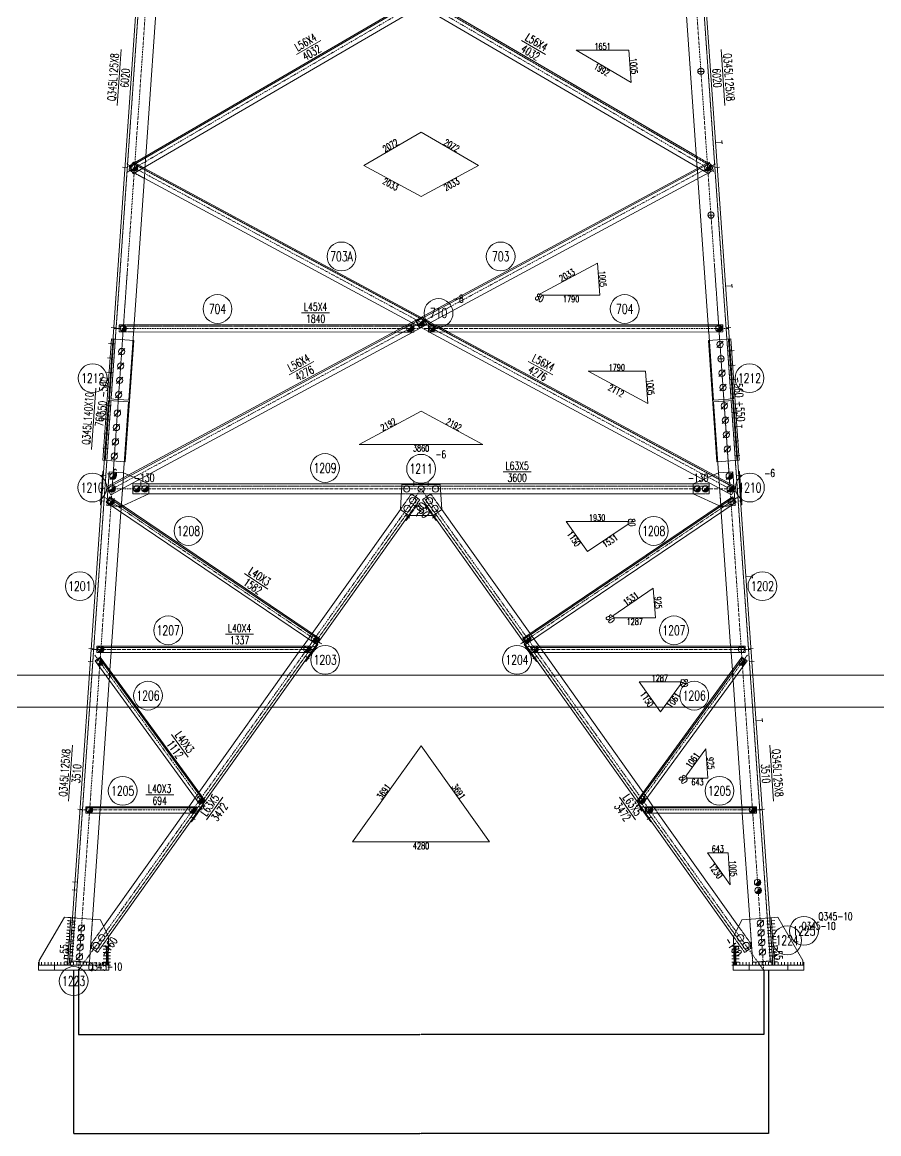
# Model space of a CAD drawing. Extents: x -62666 to 126696, y -48828 to 60042.
# Drawn here: x 55938 to 61288, y -39062 to -32118 of the extents above; entities that cross this region are included whole.
import ezdxf
from ezdxf.enums import TextEntityAlignment as Align

# ---------------------------------------------------------------- set-up
doc = ezdxf.new("R2010")
doc.units = 0
doc.header["$MEASUREMENT"] = 0
doc.linetypes.add('Dash', pattern=[2.75, 2, -0.75])
doc.linetypes.add('DashDot', pattern=[15.6, 9, -3, 0.6, -3])
doc.layers.get('0').update_dxf_attribs({"linetype": 'CONTINUOUS', "lineweight": 25})
doc.layers.get('Defpoints').update_dxf_attribs({"linetype": 'CONTINUOUS'})
doc.styles.get("Standard").update_dxf_attribs({"font": 'simplex.shx', "width": 0.7, "height": 3, "bigfont": 'gbhzfs.shx'})
doc.dimstyles.new('ISO-25', dxfattribs={"dimtxt": 2.5, "dimasz": 2.5, "dimexe": 1.25, "dimexo": 0.625, "dimtad": 2, "dimtxsty": 'Standard', "dimcen": 2.5, "dimadec": 0, "dimazin": 0, "dimtfac": 1, "dimtmove": 0, "dimatfit": 3, "dimfxl": 0, "dimarcsym": 0})

# ---------------------------------------------------------------- blocks, each defined once
blk = doc.blocks.new('M20X55S')
at = {"color": 3, "linetype": 'Continuous', "lineweight": 13}
blk.add_line((-1, -1), (1, 1), dxfattribs=at)
blk.add_circle((0, 0), 1, dxfattribs=at)
blk = doc.blocks.new('StepBolt')
at = {"color": 3, "linetype": 'Continuous', "lineweight": 13}
for p, q in [((-1, 0), (1, 0)), ((0, 0), (0, -1))]:
    blk.add_line(p, q, dxfattribs=at)
blk.add_circle((0, 0), 1, dxfattribs=at)
blk = doc.blocks.new('M16X50S')
at = {"color": 3, "linetype": 'Continuous', "lineweight": 13}
blk.add_line((-1, -1), (1, 1), dxfattribs=at)
blk.add_circle((0, 0), 1, dxfattribs=at)
for radius in [0.9, 0.8, 0.7, 0.6, 0.5, 0.4, 0.3, 0.2, 0.1]:
    blk.add_arc((0, 0), radius, 225, 45, dxfattribs=at)
blk = doc.blocks.new('M16X40S')
at = {"color": 3, "linetype": 'Continuous', "lineweight": 13}
blk.add_line((-0.707, -0.707), (0.707, 0.707), dxfattribs=at)
blk.add_circle((0, 0), 1, dxfattribs=at)
for radius in [0.9, 0.8, 0.7, 0.6, 0.5, 0.4, 0.3, 0.2, 0.1]:
    blk.add_arc((0, 0), radius, 225, 45, dxfattribs=at)
blk = doc.blocks.new('M20X45S')
at = {"color": 3, "linetype": 'Continuous', "lineweight": 13}
blk.add_circle((0, 0), 1, dxfattribs=at)
blk = doc.blocks.new('*D51')
at = {"color": 0, "linetype": 'Continuous', "lineweight": -2}
for p, q in [((56289.7, -38041.1), (56289.7, -38441.5)), ((60569.7, -38041.3), (60569.7, -38441.5)), ((56289.9, -38441.3), (58421.4, -38441.3)), ((60569.5, -38441.3), (58438, -38441.3))]:
    blk.add_line(p, q, dxfattribs=at)
at = {"color": 0, "linetype": 'Continuous'}
for points in [[(56289.9, -38441.3), (56289.9, -38441.4), (56289.7, -38441.3)], [(60569.5, -38441.3), (60569.5, -38441.4), (60569.7, -38441.3)]]:
    blk.add_solid(points, dxfattribs=at)
at = {"layer": 'Defpoints', "color": 0, "linetype": 'Continuous'}
for p in [(56289.7, -38041), (60569.7, -38041.2), (60569.7, -38441.3)]:
    blk.add_point(p, dxfattribs=at)
at = {"color": 0, "linetype": 'Continuous', "insert": (58429.7, -38441.3), "char_height": 3, "attachment_point": 5}
blk.add_mtext('\\A1;4279.9892', dxfattribs=at)
blk = doc.blocks.new('*D53')
at = {"color": 0, "linetype": 'Continuous', "lineweight": -2}
for p, q in [((56259.6, -38041.1), (56259.6, -39060.3)), ((60599.8, -38041.1), (60599.8, -39060.3)), ((56259.8, -39060.1), (58422.1, -39060.1)), ((60599.6, -39060.1), (58437.3, -39060.1))]:
    blk.add_line(p, q, dxfattribs=at)
at = {"color": 0, "linetype": 'Continuous'}
for points in [[(56259.8, -39060.1), (56259.8, -39060.1), (56259.6, -39060.1)], [(60599.6, -39060.1), (60599.6, -39060.1), (60599.8, -39060.1)]]:
    blk.add_solid(points, dxfattribs=at)
at = {"layer": 'Defpoints', "color": 0, "linetype": 'Continuous'}
for p in [(56259.6, -38041), (60599.8, -38041), (60599.8, -39060.1)]:
    blk.add_point(p, dxfattribs=at)
at = {"color": 0, "linetype": 'Continuous', "insert": (58429.7, -39060.1), "char_height": 3, "attachment_point": 5}
blk.add_mtext('\\A1;4340.1461', dxfattribs=at)

msp = doc.modelspace()

# ---------------------------------------------------------------- linework, layer by layer
at = {"color": 2, "linetype": 'Dash', "lineweight": 0}
for p, q in [((56913.13843, -28467.3763), (56493.82562, -34472.08329)), ((59946.25494, -28467.3763), (60365.56775, -34472.08329)), ((56768.18397, -30994.20121), (60251.35422, -33024.27254)), ((56705.2728, -33023.15998), (56709.99104, -32955.59307)), ((60149.40233, -32955.59307), (60255.38256, -33017.36077)), ((56604.41781, -33041.75065), (56630.98618, -32992.45439)), ((56700.36363, -33093.46097), (56604.41781, -33041.75065)), ((56627.1907, -32999.49672), (60391.18322, -35028.11272)), ((56630.98618, -32992.45439), (56704.64481, -33032.15295)), ((60227.18421, -33065.74314), (60154.12057, -33023.15998)), ((60159.02974, -33093.46097), (60154.74856, -33032.15295)), ((60255.38256, -33017.36077), (60227.18421, -33065.74314)), ((56544.68698, -34053.40735), (56544.69275, -34008.40735)), ((56544.69173, -34016.40735), (58384.27538, -34016.64095)), ((56544.69275, -34008.40735), (56636.47148, -34008.419)), ((58342.9351, -34008.6357), (58384.27641, -34008.64095)), ((58429.69669, -34025.49064), (58370.67916, -33993.68295)), ((58384.27641, -34008.64095), (58384.2711, -34049.9729)), ((58395.82854, -33983.53657), (58439.84306, -33959.81481)), ((58419.55031, -34027.55109), (58395.82854, -33983.53657)), ((58463.56483, -34003.82932), (58419.55031, -34027.55109)), ((58429.69669, -33961.87526), (58488.71421, -33993.68295)), ((58439.84306, -33959.81481), (58463.56483, -34003.82932)), ((58516.45827, -34008.6357), (58599.93379, -34053.6251)), ((60226.06424, -34053.4186), (60222.92189, -34008.419)), ((56633.32913, -34053.4186), (56544.68698, -34053.40735)), ((58377.46683, -34053.64009), (58259.45958, -34053.6251)), ((58481.92654, -34053.64009), (58475.10438, -34049.96326))]:
    msp.add_line(p, q, dxfattribs=at)
at = {"color": 2, "linetype": 'DashDot', "lineweight": 0}
for p, q in [((56960.11895, -28440.58393), (56499.70611, -35033.85764)), ((59899.27442, -28440.58393), (60359.68726, -35033.85764)), ((60127.19937, -30996.37437), (56592.19086, -33056.65821)), ((56732.194, -30996.37437), (60267.20251, -33056.65821)), ((60268.10009, -33002.86946), (56451.29014, -35059.95158)), ((56591.29328, -33002.86946), (60408.10323, -35059.95158)), ((56514.6898, -34031.40354), (58414.27346, -34031.64476)), ((60344.68569, -34031.40354), (58445.10203, -34031.64476))]:
    msp.add_line(p, q, dxfattribs=at)
at = {"color": 2, "linetype": 'Continuous', "lineweight": 0}
for p, q in [((60091.20941, -30994.20121), (56608.03915, -33024.27254)), ((59728.11811, -32293.69815), (59397.94447, -32293.59511)), ((59397.94447, -32293.59511), (59742.11843, -32494.18757)), ((59742.11843, -32494.18757), (59728.11811, -32293.69815)), ((58429.69669, -32804.60906), (58071.6992, -33013.25819)), ((58787.69417, -33013.25819), (58429.69669, -32804.60906)), ((60232.20267, -32999.49672), (56468.21015, -35028.11272)), ((58071.6992, -33013.25819), (58429.69669, -33206.2021)), ((58429.69669, -33206.2021), (58787.69417, -33013.25819)), ((59531.7741, -33622.93161), (59173.77662, -33815.87552)), ((59545.77442, -33823.42104), (59531.7741, -33622.93161)), ((59173.77662, -33815.87552), (59187.86126, -33823.46649)), ((59187.86126, -33823.46649), (59545.77442, -33823.42104)), ((60314.68376, -34016.40735), (58475.10011, -34016.64095)), ((59831.13523, -34298.79036), (59473.22208, -34298.83581)), ((59473.22208, -34298.83581), (59845.13555, -34499.27978)), ((59845.13555, -34499.27978), (59831.13523, -34298.79036)), ((58429.69669, -34548.44278), (58043.69857, -34756.47772)), ((58815.6948, -34756.47772), (58429.69669, -34548.44278)), ((58043.69857, -34756.47772), (58815.6948, -34756.47772))]:
    msp.add_line(p, q, dxfattribs=at)
at = {"color": 2, "linetype": 'Continuous', "lineweight": 13}
for p, q in [((57802.89936, -32231.8126), (57651.70447, -32319.93244)), ((59056.49401, -32231.8126), (59207.6889, -32319.93244)), ((56556.00587, -32289.66992), (56531.62451, -32638.81968)), ((60303.3875, -32289.66992), (60327.76886, -32638.81968)), ((57683.59149, -33933.55197), (57858.59149, -33933.5742)), ((57760.52159, -34237.33019), (57606.47078, -34320.35638)), ((59098.87178, -34237.33019), (59252.92259, -34320.35638))]:
    msp.add_line(p, q, dxfattribs=at)
at = {"color": 3, "linetype": 'DashDot', "lineweight": 0}
for p, q in [((60261.81348, -33632.27078), (60359.68726, -35033.85764)), ((56594.44514, -33677.16146), (56499.70611, -35033.85764)), ((56540.11042, -34455.26669), (56289.69669, -38041.19932)), ((60319.28295, -34455.26669), (60569.69669, -38041.19932)), ((58429.69665, -35033.85764), (56289.69661, -38041.19937)), ((56499.70611, -35033.85764), (60359.68726, -35033.85764)), ((58429.69672, -35033.85764), (60569.69676, -38041.19937)), ((56448.55609, -35082.85763), (57808.31359, -36001.92254)), ((60410.83728, -35082.85763), (59051.07978, -36001.92254)), ((56374.70297, -36036.30486), (57771.36331, -36036.30488)), ((60484.6904, -36036.30486), (59088.03006, -36036.30488)), ((56391.72375, -36071.67137), (57081.81888, -37018.00965)), ((60467.66962, -36071.67137), (59777.57449, -37018.00965)), ((56304.69983, -37038.75209), (57058.02996, -37038.75213)), ((60554.69354, -37038.75209), (59801.36341, -37038.75213))]:
    msp.add_line(p, q, dxfattribs=at)
at = {"color": 3, "linetype": 'Dash', "lineweight": 0}
for p, q in [((56510.02133, -34097.30106), (56457.07894, -34855.45471)), ((60349.37204, -34097.30106), (60402.31443, -34855.45471)), ((56493.12986, -34482.05899), (56248.63745, -37983.19812)), ((60366.26351, -34482.05899), (60610.75592, -37983.19812)), ((56554.74479, -35178.77091), (56571.86321, -34933.63455)), ((60304.64858, -35178.77091), (60287.5306, -34933.64079)), ((56629.70611, -35001.85764), (56729.70611, -35001.85764)), ((56629.70611, -35064.85764), (56629.70611, -35001.85764)), ((56629.70611, -35016.85764), (60229.68726, -35016.85764)), ((56729.70611, -35064.85764), (56629.70611, -35064.85764)), ((58553.28021, -35064.85764), (58306.11316, -35064.85764)), ((60129.68726, -35001.85764), (60229.68726, -35001.85764)), ((60229.68726, -35064.85764), (60129.68726, -35064.85764)), ((60229.68726, -35001.85764), (60229.68726, -35064.85764)), ((58408.76071, -35092.60018), (56396.31314, -37920.69245)), ((56469.66306, -35105.20252), (56468.59201, -35120.53994)), ((58300.07767, -35162.54298), (58365.01347, -35071.28871)), ((58406.48767, -35121.66619), (58331.11576, -35227.58633)), ((58420.98227, -35101.29694), (58351.40819, -35199.06937)), ((58358.77223, -35199.06937), (58411.37629, -35125.1449)), ((58365.01347, -35071.28871), (58378.61421, -35071.14817)), ((58378.61421, -35071.14817), (58420.98227, -35101.29694)), ((58411.37629, -35125.1449), (58406.48767, -35121.66619)), ((58480.77916, -35071.14817), (58438.4111, -35101.29694)), ((58438.4111, -35101.29694), (58507.98518, -35199.06937)), ((58448.01708, -35125.1449), (58452.9057, -35121.66619)), ((58500.62114, -35199.06937), (58448.01708, -35125.1449)), ((58450.63266, -35092.60018), (60463.08024, -37920.69245)), ((58452.9057, -35121.66619), (58528.27761, -35227.58633)), ((58494.3799, -35071.28871), (58480.77916, -35071.14817)), ((58559.3157, -35162.54298), (58494.3799, -35071.28871)), ((60390.80136, -35120.53994), (60389.73031, -35105.20252)), ((56495.67735, -35138.84702), (56557.23259, -35143.14556)), ((56557.23259, -35143.14556), (56566.94486, -35138.73704)), ((60292.44851, -35138.73704), (60302.16079, -35143.14556)), ((60302.16079, -35143.14556), (60363.71602, -35138.84702)), ((57725.45598, -35970.05876), (57748.65407, -35937.45849)), ((59133.93739, -35970.05876), (59110.7393, -35937.45849)), ((56493.46462, -36056.30487), (56496.25791, -36016.30487)), ((57664.08393, -36056.30488), (57692.54761, -36016.30488)), ((57780.12191, -36001.8979), (57704.75, -36107.81803)), ((59079.27146, -36001.8979), (59154.64337, -36107.81803)), ((59195.30944, -36056.30488), (59166.84576, -36016.30488)), ((60365.92875, -36056.30487), (60363.13546, -36016.30487)), ((56481.43063, -36228.63193), (56485.75711, -36166.67668)), ((60377.96274, -36228.63193), (60373.63626, -36166.67668)), ((57017.93107, -36964.3434), (57042.38106, -36929.98383)), ((59841.4623, -36964.3434), (59817.01231, -36929.98383)), ((57066.78856, -37004.34514), (56991.41665, -37110.26528)), ((59792.60481, -37004.34514), (59867.97672, -37110.26528)), ((56423.46148, -37058.75209), (56426.25477, -37018.75209)), ((56950.75059, -37058.75212), (56979.21426, -37018.75212)), ((59908.64278, -37058.75212), (59880.17911, -37018.75212)), ((60435.93189, -37058.75209), (60433.1386, -37018.75209)), ((56238.36859, -37771.37418), (56218.41742, -37769.98094)), ((56239.74805, -37751.62028), (56219.79687, -37750.22704)), ((56241.12751, -37731.86638), (56221.17633, -37730.47314)), ((56221.81508, -38008.42097), (56242.50697, -37712.11248)), ((56242.50697, -37712.11248), (56222.55579, -37710.71924)), ((56252.48256, -37712.8091), (56231.79067, -38009.11759)), ((56252.48279, -37712.80911), (56233.67389, -37982.15318)), ((56242.50697, -37712.11248), (56252.48256, -37712.8091)), ((56252.53144, -37712.81251), (56242.55585, -37712.11589)), ((56248.34418, -37772.07079), (56268.29535, -37773.46403)), ((56249.72364, -37752.31689), (56269.67481, -37753.71013)), ((56251.1031, -37732.563), (56271.05427, -37733.95623)), ((56252.48256, -37712.8091), (56272.43373, -37714.20233)), ((56358.37022, -37990.861), (56377.17912, -37721.51694)), ((56372.85833, -37870.86403), (56447.007, -37766.66291)), ((60486.53504, -37870.86403), (60412.38637, -37766.66291)), ((60501.02315, -37990.861), (60482.21425, -37721.51694)), ((60606.91058, -37712.80911), (60625.71948, -37982.15318)), ((56234.23021, -37830.63588), (56214.27904, -37829.24264)), ((56235.60967, -37810.88198), (56215.6585, -37809.48874)), ((56236.98913, -37791.12808), (56217.03796, -37789.73484)), ((56244.2058, -37831.33249), (56264.15698, -37832.72573)), ((56245.58526, -37811.57859), (56265.53643, -37812.97183)), ((56246.96472, -37791.82469), (56266.91589, -37793.21793)), ((56478.10876, -37831.61678), (56408.53469, -37929.38921)), ((60381.28461, -37831.61678), (60450.85868, -37929.38921)), ((56228.71238, -37909.65147), (56208.7612, -37908.25824)), ((56230.09184, -37889.89758), (56210.14066, -37888.50434)), ((56231.47129, -37870.14368), (56211.52012, -37868.75044)), ((56232.85075, -37850.38978), (56212.89958, -37848.99654)), ((56238.68796, -37910.34809), (56258.63914, -37911.74133)), ((56240.06742, -37890.59419), (56260.0186, -37891.98743)), ((56241.44688, -37870.84029), (56261.39806, -37872.23353)), ((56242.82634, -37851.08639), (56262.77752, -37852.47963)), ((56371.05526, -37902.71915), (56372.85833, -37870.86403)), ((56408.53469, -37929.38921), (56371.05526, -37902.71915)), ((60450.85868, -37929.38921), (60488.33811, -37902.71915)), ((60488.33811, -37902.71915), (60486.53504, -37870.86403)), ((56224.574, -37968.91317), (56204.62282, -37967.51994)), ((56225.95346, -37949.15927), (56206.00228, -37947.76604)), ((56227.33292, -37929.40537), (56207.38174, -37928.01214)), ((56234.54959, -37969.60979), (56254.50076, -37971.00303)), ((56235.92905, -37949.85589), (56255.88022, -37951.24913)), ((56237.3085, -37930.10199), (56257.25968, -37931.49523)), ((56044.62363, -38009.121), (56474.62363, -38009.121)), ((56221.81508, -38008.42097), (56201.8639, -38007.02774)), ((56223.19454, -37988.66707), (56203.24336, -37987.27384)), ((56231.79067, -38009.11759), (56221.81508, -38008.42097)), ((56231.79067, -38009.11759), (56251.74184, -38010.51083)), ((56233.17013, -37989.36369), (56253.1213, -37990.75693)), ((56233.67389, -37982.15318), (56358.37022, -37990.861)), ((60384.76974, -38009.121), (60627.55382, -38009.121)), ((60625.67083, -37982.15657), (60501.02315, -37990.861)), ((60637.62718, -38009.121), (60814.76974, -38009.121))]:
    msp.add_line(p, q, dxfattribs=at)
at = {"color": 3, "linetype": 'Continuous', "lineweight": 13}
for p, q in [((56398.35479, -34404.43495), (56371.53529, -34788.49968)), ((58942.19354, -34926.85764), (59117.19354, -34926.85764)), ((57327.481, -35562.26122), (57472.46875, -35660.25895)), ((57208.30986, -35941.30487), (57383.30986, -35941.30488)), ((56871.09832, -36567.81071), (56974.20899, -36709.20799)), ((56252.54452, -36635.30725), (56228.16261, -36984.45696)), ((60606.84885, -36635.30725), (60631.23076, -36984.45696)), ((56709.41992, -36943.75211), (56884.41992, -36943.75212)), ((57191.18941, -36958.88318), (57089.72722, -37101.46798)), ((59668.20396, -36958.88318), (59769.66615, -37101.46798))]:
    msp.add_line(p, q, dxfattribs=at)
at = {"color": 3, "linetype": 'Continuous', "lineweight": 0}
for p, q in [((56480.13098, -35089.71522), (57790.1784, -35975.18092)), ((60379.26239, -35089.71522), (59069.21497, -35975.18092)), ((59722.19576, -35237.27189), (59336.19765, -35237.27189)), ((59336.19765, -35237.27189), (59469.58778, -35424.72502)), ((59469.58778, -35424.72502), (59723.31037, -35253.23302)), ((59723.31037, -35253.23302), (59722.19576, -35237.27189)), ((59879.97767, -35654.21192), (59626.25509, -35825.70391)), ((59892.8637, -35838.74023), (59879.97767, -35654.21192)), ((59626.25509, -35825.70391), (59635.53163, -35838.74023)), ((59635.53163, -35838.74023), (59892.8637, -35838.74023)), ((56404.70297, -36024.30486), (57741.36331, -36024.30488)), ((60454.6904, -36024.30486), (59118.03006, -36024.30488)), ((56419.09568, -36088.84046), (57073.83858, -36986.69967)), ((60440.29769, -36088.84046), (59785.55479, -36986.69967)), ((60049.53099, -36239.71913), (59792.19893, -36239.71913)), ((59792.19893, -36239.71913), (59925.58905, -36427.17225)), ((60050.6456, -36255.68026), (60049.53099, -36239.71913)), ((59925.58905, -36427.17225), (60050.6456, -36255.68026)), ((58429.69669, -36637.77317), (58001.69669, -37239.2415)), ((58857.69668, -37239.2415), (58429.69669, -36637.77317)), ((60207.31289, -36656.65915), (60082.25635, -36828.15115)), ((60220.19892, -36841.18747), (60207.31289, -36656.65915)), ((60082.25635, -36828.15115), (60091.53289, -36841.18747)), ((60091.53289, -36841.18747), (60220.19892, -36841.18747)), ((56334.69983, -37026.75209), (57028.02996, -37026.75213)), ((60524.69354, -37026.75209), (59831.36341, -37026.75213)), ((58001.69669, -37239.2415), (58857.69668, -37239.2415)), ((60346.80634, -37306.07135), (60218.14032, -37306.07135)), ((60218.14032, -37306.07135), (60360.80697, -37506.56078)), ((60360.80697, -37506.56078), (60346.80634, -37306.07135)), ((56238.4077, -37771.5176), (56218.45652, -37770.12436)), ((56239.79042, -37751.71703), (56219.83924, -37750.32379)), ((56241.17313, -37731.91646), (56221.22196, -37730.52322)), ((56242.55585, -37712.11589), (56222.60468, -37710.72266)), ((56248.38329, -37772.21421), (56268.33446, -37773.60745)), ((56249.766, -37752.41365), (56269.71718, -37753.80688)), ((56251.14872, -37732.61308), (56271.0999, -37734.00631)), ((56252.53144, -37712.81251), (56272.48262, -37714.20574)), ((60606.91058, -37712.80911), (60586.9594, -37714.20235)), ((60608.29005, -37732.56324), (60588.33888, -37733.95647)), ((60609.66953, -37752.31736), (60589.71835, -37753.7106)), ((60611.049, -37772.07149), (60591.09783, -37773.46473)), ((60616.88617, -37712.11249), (60636.83734, -37710.71926)), ((60618.26564, -37731.86662), (60638.21682, -37730.47339)), ((60619.64512, -37751.62075), (60639.59629, -37750.22751)), ((60621.02459, -37771.37487), (60640.97577, -37769.98164)), ((56234.25954, -37830.9193), (56214.30837, -37829.52607)), ((56235.64226, -37811.11873), (56215.69109, -37809.7255)), ((56237.02498, -37791.31817), (56217.07381, -37789.92493)), ((56244.23513, -37831.61592), (56264.18631, -37833.00916)), ((56245.61785, -37811.81535), (56265.56902, -37813.20859)), ((56247.00057, -37792.01478), (56266.95174, -37793.40802)), ((60612.42848, -37791.82562), (60592.4773, -37793.21885)), ((60613.80795, -37811.57974), (60593.85678, -37812.97298)), ((60615.18743, -37831.33387), (60595.23625, -37832.7271)), ((60622.40407, -37791.129), (60642.35524, -37789.73576)), ((60623.78354, -37810.88313), (60643.73472, -37809.48989)), ((60625.16302, -37830.63725), (60645.11419, -37829.24402)), ((56228.72867, -37910.12158), (56208.7775, -37908.72834)), ((56230.11139, -37890.32101), (56210.16021, -37888.92777)), ((56231.49411, -37870.52044), (56211.54293, -37869.1272)), ((56232.87683, -37850.71987), (56212.92565, -37849.32664)), ((56238.70426, -37910.81819), (56258.65543, -37912.21143)), ((56240.08698, -37891.01763), (56260.03815, -37892.41086)), ((56241.46969, -37871.21706), (56261.42087, -37872.61029)), ((56242.85241, -37851.41649), (56262.80359, -37852.80972)), ((56463.79067, -37889.52737), (56443.79067, -37889.52737)), ((56463.79067, -37909.57631), (56443.79067, -37909.57631)), ((56469.79067, -37889.52737), (56489.79067, -37889.52737)), ((56469.79067, -37909.57631), (56489.79067, -37909.57631)), ((60389.6027, -37889.52737), (60369.6027, -37889.52737)), ((60389.6027, -37909.57631), (60369.6027, -37909.57631)), ((60395.6027, -37889.52737), (60415.6027, -37889.52737)), ((60395.6027, -37909.57631), (60415.6027, -37909.57631)), ((60616.5669, -37851.088), (60596.61573, -37852.48123)), ((60617.94638, -37870.84212), (60597.9952, -37872.23536)), ((60619.32585, -37890.59625), (60599.37468, -37891.98948)), ((60620.70533, -37910.35037), (60600.75415, -37911.74361)), ((60626.54249, -37850.39138), (60646.49367, -37848.99814)), ((60627.92197, -37870.1455), (60647.87314, -37868.75227)), ((60629.30144, -37889.89963), (60649.25262, -37888.50639)), ((60630.68092, -37909.65376), (60650.63209, -37908.26052)), ((56224.58052, -37969.52328), (56204.62934, -37968.13005)), ((56225.96323, -37949.72271), (56206.01206, -37948.32948)), ((56227.34595, -37929.92214), (56207.39478, -37928.52891)), ((56234.5561, -37970.2199), (56254.50728, -37971.61313)), ((56235.93882, -37950.41933), (56255.89, -37951.81257)), ((56237.32154, -37930.61876), (56257.27272, -37932.012)), ((56463.79067, -37929.62526), (56443.79067, -37929.62526)), ((56463.79067, -37949.6742), (56443.79067, -37949.6742)), ((56463.79067, -37969.72315), (56443.79067, -37969.72315)), ((56469.79067, -37929.62526), (56489.79067, -37929.62526)), ((56469.79067, -37949.6742), (56489.79067, -37949.6742)), ((56469.79067, -37969.72315), (56489.79067, -37969.72315)), ((60389.6027, -37929.62526), (60369.6027, -37929.62526)), ((60389.6027, -37949.6742), (60369.6027, -37949.6742)), ((60389.6027, -37969.72315), (60369.6027, -37969.72315)), ((60395.6027, -37929.62526), (60415.6027, -37929.62526)), ((60395.6027, -37949.6742), (60415.6027, -37949.6742)), ((60395.6027, -37969.72315), (60415.6027, -37969.72315)), ((60622.0848, -37930.1045), (60602.13363, -37931.49774)), ((60623.46428, -37949.85863), (60603.5131, -37951.25186)), ((60624.84375, -37969.61275), (60604.89258, -37971.00599)), ((60632.06039, -37929.40788), (60652.01157, -37928.01465)), ((60633.43987, -37949.16201), (60653.39104, -37947.76877)), ((60634.81934, -37968.91613), (60654.77052, -37967.5229)), ((56039.62363, -38009.121), (56039.62363, -37989.16983)), ((56059.62363, -38009.121), (56059.62363, -37989.16983)), ((56079.62363, -38009.121), (56079.62363, -37989.16983)), ((56099.62363, -38009.121), (56099.62363, -37989.16983)), ((56119.62363, -38009.121), (56119.62363, -37989.16983)), ((56139.62363, -38009.121), (56139.62363, -37989.16983)), ((56159.62363, -38009.121), (56159.62363, -37989.16983)), ((56179.62363, -38009.121), (56179.62363, -37989.16983)), ((56199.62363, -38009.121), (56199.62363, -37989.16983)), ((56221.81508, -38009.12442), (56201.8639, -38007.73118)), ((56223.1978, -37989.32385), (56203.24662, -37987.93061)), ((56219.62363, -38009.121), (56219.62363, -37989.16983)), ((56231.79067, -38009.82104), (56251.74184, -38011.21427)), ((56233.17339, -37990.02047), (56253.12456, -37991.4137)), ((56239.62363, -38009.121), (56239.62363, -37989.16983)), ((56259.62363, -38009.121), (56259.62363, -37989.16983)), ((56279.62363, -38009.121), (56279.62363, -37989.16983)), ((56299.62363, -38009.121), (56299.62363, -37989.16983)), ((56319.62363, -38009.121), (56319.62363, -37989.16983)), ((56339.62363, -38009.121), (56339.62363, -37989.16983)), ((56359.62363, -38009.121), (56359.62363, -37989.16983)), ((56379.62363, -38009.121), (56379.62363, -37989.16983)), ((56399.62363, -38009.121), (56399.62363, -37989.16983)), ((56419.62363, -38009.121), (56419.62363, -37989.16983)), ((56439.62363, -38009.121), (56439.62363, -37989.16983)), ((56463.79067, -37989.77209), (56443.79067, -37989.77209)), ((56463.79067, -38009.82104), (56443.79067, -38009.82104)), ((56459.62363, -38009.121), (56459.62363, -37989.16983)), ((56469.79067, -37989.77209), (56489.79067, -37989.77209)), ((56469.79067, -38009.82104), (56489.79067, -38009.82104)), ((56479.62363, -38009.121), (56479.62363, -37989.16983)), ((60389.6027, -37989.77209), (60369.6027, -37989.77209)), ((60389.6027, -38009.82104), (60369.6027, -38009.82104)), ((60379.76974, -38009.121), (60379.76974, -37989.16983)), ((60395.6027, -37989.77209), (60415.6027, -37989.77209)), ((60395.6027, -38009.82104), (60415.6027, -38009.82104)), ((60399.76974, -38009.121), (60399.76974, -37989.16983)), ((60419.76974, -38009.121), (60419.76974, -37989.16983)), ((60439.76974, -38009.121), (60439.76974, -37989.16983)), ((60459.76974, -38009.121), (60459.76974, -37989.16983)), ((60479.76974, -38009.121), (60479.76974, -37989.16983)), ((60499.76974, -38009.121), (60499.76974, -37989.16983)), ((60519.76974, -38009.121), (60519.76974, -37989.16983)), ((60539.76974, -38009.121), (60539.76974, -37989.16983)), ((60559.76974, -38009.121), (60559.76974, -37989.16983)), ((60579.76974, -38009.121), (60579.76974, -37989.16983)), ((60599.76974, -38009.121), (60599.76974, -37989.16983)), ((60626.22323, -37989.36688), (60606.27205, -37990.76011)), ((60627.6027, -38009.121), (60607.65153, -38010.51424)), ((60619.76974, -38009.121), (60619.76974, -37989.16983)), ((60636.19882, -37988.67026), (60656.14999, -37987.27703)), ((60637.57829, -38008.42439), (60657.52947, -38007.03115)), ((60639.76974, -38009.121), (60639.76974, -37989.16983)), ((60659.76974, -38009.121), (60659.76974, -37989.16983)), ((60679.76974, -38009.121), (60679.76974, -37989.16983)), ((60699.76974, -38009.121), (60699.76974, -37989.16983)), ((60719.76974, -38009.121), (60719.76974, -37989.16983)), ((60739.76974, -38009.121), (60739.76974, -37989.16983)), ((60759.76974, -38009.121), (60759.76974, -37989.16983)), ((60779.76974, -38009.121), (60779.76974, -37989.16983)), ((60799.76974, -38009.121), (60799.76974, -37989.16983)), ((60819.76974, -38009.121), (60819.76974, -37989.16983))]:
    msp.add_line(p, q, dxfattribs=at)
at = {"color": 7, "linetype": 'Continuous', "lineweight": 18}
for p, q in [((51670.97555, -36198.15675), (67790.97555, -36198.15675)), ((51170.97555, -36398.15675), (67990.97555, -36398.15675))]:
    msp.add_line(p, q, dxfattribs=at)
at = {"color": 2, "linetype": 'Continuous', "lineweight": 0}
for points in [[(56898.17487, -28466.33139), (56478.86206, -34471.03837)], [(59961.2185, -28466.33139), (60380.53131, -34471.03837)], [(60087.18107, -30987.28945), (56604.01081, -33017.36077)], [(56632.20916, -33065.74314), (60115.37942, -31035.67181)], [(56709.99104, -32955.59307), (56845.46842, -31015.50932)], [(60154.12057, -33023.15998), (58480.94601, -32047.99555)], [(58592.21777, -32048.03028), (60149.40233, -32955.59307)], [(60154.74856, -33032.15295), (60086.05915, -32048.49644)], [(60228.40719, -32992.45439), (56464.41466, -35021.07039)], [(56490.98304, -35070.36665), (60254.97556, -33041.75065)], [(56603.5584, -34479.74601), (56705.2728, -33023.15998)], [(56604.01081, -33017.36077), (56632.20916, -33065.74314)], [(56704.64481, -33032.15295), (58429.69669, -33961.87526)], [(60254.97556, -33041.75065), (60228.40719, -32992.45439)], [(58370.67916, -33993.68295), (56700.36363, -33093.46097)], [(60222.92189, -34008.419), (60159.02974, -33093.46097)], [(56636.47148, -34008.419), (58342.9351, -34008.6357)], [(60314.68273, -34008.40735), (58475.09908, -34008.64095)], [(58475.09908, -34008.64095), (58475.10486, -34053.64095)], [(58488.71421, -33993.68295), (58516.45827, -34008.6357)], [(60314.68851, -34053.40735), (60314.68273, -34008.40735)], [(58259.45958, -34053.6251), (56633.32913, -34053.4186)], [(58384.27063, -34053.64095), (58377.46683, -34053.64009)], [(58384.2711, -34049.9729), (58384.27063, -34053.64095)], [(58475.10438, -34049.96326), (58429.69669, -34025.49064)], [(58475.10486, -34053.64095), (60314.68851, -34053.40735)], [(60368.41033, -35070.36665), (58481.92654, -34053.64009)], [(58599.93379, -34053.6251), (60394.97871, -35021.07039)], [(60255.83497, -34479.74601), (60226.06424, -34053.4186)], [(56478.86206, -34471.03837), (56603.5584, -34479.74601)], [(60380.53131, -34471.03837), (60255.83497, -34479.74601)], [(56464.41466, -35021.07039), (56490.98304, -35070.36665)], [(60394.97871, -35021.07039), (60368.41033, -35070.36665)]]:
    msp.add_lwpolyline(points, dxfattribs=at)
at = {"color": 2, "linetype": 'Continuous', "lineweight": 20}
for points in [[(60308.62816, -32867.15093), (60268.72533, -32869.93737)], [(60309.32477, -32877.12664), (60307.93155, -32857.17522)], [(56564.89145, -33023.73883), (56594.81857, -33025.82866)], [(60294.50192, -33023.73883), (60264.5748, -33025.82866)], [(60371.3231, -33764.96458), (60331.42027, -33767.75102)], [(60372.01971, -33774.94028), (60370.62649, -33754.98887)], [(56494.88988, -34026.18594), (56524.817, -34028.27578)], [(60364.50332, -34026.18345), (60334.5762, -34028.27328)], [(56487.93156, -34125.83156), (56517.85868, -34127.92139)], [(56481.66206, -34215.61293), (56511.58918, -34217.70276)], [(60374.59656, -34170.72224), (60344.66944, -34172.81207)], [(60380.86605, -34260.50361), (60350.93893, -34262.59344)], [(56475.39257, -34305.39429), (56505.31969, -34307.48412)], [(60387.13555, -34350.28497), (60357.20843, -34352.3748)], [(56469.12307, -34395.17565), (56499.0502, -34397.26549)], [(60393.40504, -34440.06634), (60363.47792, -34442.15617)]]:
    msp.add_lwpolyline(points, dxfattribs=at)
at = {"color": 3, "linetype": 'Continuous', "lineweight": 0}
for points in [[(56495.05777, -34096.25615), (56442.11538, -34854.40977)], [(56634.71767, -34106.0087), (56495.05777, -34096.25615)], [(56581.77527, -34864.16253), (56634.71767, -34106.0087)], [(60224.6757, -34106.0087), (60364.3356, -34096.25615)], [(60277.6181, -34864.16253), (60224.6757, -34106.0087)], [(60364.3356, -34096.25615), (60417.27799, -34854.40977)], [(56478.1663, -34481.01405), (56252.48279, -37712.80911)], [(56602.86263, -34489.72187), (56478.1663, -34481.01405)], [(56571.86321, -34933.63455), (56602.86263, -34489.72187)], [(60256.53074, -34489.72187), (60381.22707, -34481.01405)], [(60287.5306, -34933.64079), (60256.53074, -34489.72187)], [(60381.22707, -34481.01405), (60606.91058, -37712.80911)], [(56442.11538, -34854.40977), (56581.77527, -34864.16253)], [(60417.27799, -34854.40977), (60277.6181, -34864.16253)], [(56441.01083, -34924.5031), (56426.38064, -35134.00788)], [(56432.36599, -35134.42585), (56446.99618, -34924.92108)], [(56446.99618, -34924.92108), (56441.01083, -34924.5031)], [(60412.39675, -34924.91483), (60418.3821, -34924.49686)], [(60427.02738, -35134.42585), (60412.39675, -34924.91483)], [(60418.3821, -34924.49686), (60433.01273, -35134.00788)], [(56482.08186, -34927.36491), (56469.66306, -35105.20252)], [(56571.86321, -34933.63455), (56482.08186, -34927.36491)], [(56729.70611, -35001.85764), (56571.86321, -34933.63455)], [(60287.5306, -34933.64079), (60129.68726, -35001.85764)], [(60377.31195, -34927.37116), (60287.5306, -34933.64079)], [(60389.73031, -35105.20252), (60377.31195, -34927.37116)], [(56566.94486, -35138.73704), (56729.70611, -35064.85764)], [(56729.70611, -35064.85764), (56729.70611, -35001.85764)], [(56729.70611, -35001.85764), (60129.68726, -35001.85764)], [(58306.11316, -35064.85764), (56729.70611, -35064.85764)], [(58309.69669, -35006.85764), (58300.07767, -35162.54298)], [(58549.69669, -35006.85764), (58309.69669, -35006.85764)], [(58559.3157, -35162.54298), (58549.69669, -35006.85764)], [(60129.68726, -35064.85764), (58553.28021, -35064.85764)], [(60129.68726, -35001.85764), (60129.68726, -35064.85764)], [(60129.68726, -35064.85764), (60292.44851, -35138.73704)], [(56426.38064, -35134.00788), (56432.36599, -35134.42585)], [(56462.21139, -35116.22726), (56484.61088, -35083.08721)], [(57772.25881, -36001.69296), (56462.21139, -35116.22726)], [(56468.59201, -35120.53994), (56467.45123, -35136.87593)], [(56484.61088, -35083.08721), (57794.6583, -35968.55291)], [(60374.78249, -35083.08721), (59064.73507, -35968.55291)], [(59087.13456, -36001.69296), (60397.18198, -35116.22726)], [(60397.18198, -35116.22726), (60374.78249, -35083.08721)], [(60391.94214, -35136.87593), (60390.80136, -35120.53994)], [(60433.01273, -35134.00788), (60427.02738, -35134.42585)], [(56467.45123, -35136.87593), (56495.67735, -35138.84702)], [(58351.40819, -35199.06937), (56478.10876, -37831.61678)], [(56496.25791, -36016.30487), (56554.74479, -35178.77091)], [(57748.65407, -35937.45849), (58300.07767, -35162.54298)], [(58300.07767, -35162.54298), (58351.40819, -35199.06937)], [(58336.00438, -35231.06503), (58358.77223, -35199.06937)], [(58351.40819, -35199.06937), (58507.98518, -35199.06937)], [(58523.38899, -35231.06503), (58500.62114, -35199.06937)], [(58507.98518, -35199.06937), (58559.3157, -35162.54298)], [(58507.98518, -35199.06937), (60381.28461, -37831.61678)], [(59110.7393, -35937.45849), (58559.3157, -35162.54298)], [(60363.13546, -36016.30487), (60304.64858, -35178.77091)], [(60363.71602, -35138.84702), (60391.94214, -35136.87593)], [(58331.11576, -35227.58633), (58336.00438, -35231.06503)], [(58528.27761, -35227.58633), (58523.38899, -35231.06503)], [(56404.70297, -36016.30486), (57741.36331, -36016.30488)], [(56404.70297, -36056.30486), (56404.70297, -36016.30486)], [(57692.54761, -36016.30488), (57725.45598, -35970.05876)], [(57709.63862, -36111.29674), (57785.01053, -36005.3766)], [(57741.36331, -36016.30488), (57741.36331, -36056.30488)], [(57794.6583, -35968.55291), (57772.25881, -36001.69296)], [(57785.01053, -36005.3766), (57780.12191, -36001.8979)], [(59064.73507, -35968.55291), (59087.13456, -36001.69296)], [(59074.38284, -36005.3766), (59079.27146, -36001.8979)], [(59149.75475, -36111.29674), (59074.38284, -36005.3766)], [(60454.6904, -36016.30486), (59118.03006, -36016.30488)], [(59118.03006, -36016.30488), (59118.03006, -36056.30488)], [(59166.84576, -36016.30488), (59133.93739, -35970.05876)], [(60454.6904, -36056.30486), (60454.6904, -36016.30486)], [(56393.24018, -36107.69498), (56425.55956, -36084.12683)], [(57741.36331, -36056.30488), (56404.70297, -36056.30486)], [(56425.55956, -36084.12683), (57080.30246, -36981.98604)], [(56485.75711, -36166.67668), (56493.46462, -36056.30487)], [(57042.38106, -36929.98383), (57664.08393, -36056.30488)], [(59118.03006, -36056.30488), (60454.6904, -36056.30486)], [(59817.01231, -36929.98383), (59195.30944, -36056.30488)], [(60433.83382, -36084.12683), (59779.09091, -36981.98604)], [(60373.63626, -36166.67668), (60365.92875, -36056.30487)], [(60466.15319, -36107.69498), (60433.83382, -36084.12683)], [(57047.98308, -37005.55419), (56393.24018, -36107.69498)], [(57704.75, -36107.81803), (57709.63862, -36111.29674)], [(59154.64337, -36107.81803), (59149.75475, -36111.29674)], [(59811.41029, -37005.55419), (60466.15319, -36107.69498)], [(56426.25477, -37018.75209), (56481.43063, -36228.63193)], [(60433.1386, -37018.75209), (60377.96274, -36228.63193)], [(56979.21426, -37018.75212), (57017.93107, -36964.3434)], [(56995.4905, -37113.1642), (57070.86241, -37007.24406)], [(57080.30246, -36981.98604), (57047.98308, -37005.55419)], [(57070.86241, -37007.24406), (57066.78856, -37004.34514)], [(59779.09091, -36981.98604), (59811.41029, -37005.55419)], [(59788.53096, -37007.24406), (59792.60481, -37004.34514)], [(59863.90287, -37113.1642), (59788.53096, -37007.24406)], [(59880.17911, -37018.75212), (59841.4623, -36964.3434)], [(56334.69983, -37018.75209), (57028.02996, -37018.75213)], [(56334.69983, -37058.75209), (56334.69983, -37018.75209)], [(57028.02996, -37058.75213), (56334.69983, -37058.75209)], [(56377.17912, -37721.51694), (56423.46148, -37058.75209)], [(56447.007, -37766.66291), (56950.75059, -37058.75212)], [(57028.02996, -37018.75213), (57028.02996, -37058.75213)], [(60524.69354, -37018.75209), (59831.36341, -37018.75213)], [(59831.36341, -37018.75213), (59831.36341, -37058.75213)], [(59831.36341, -37058.75213), (60524.69354, -37058.75209)], [(60412.38637, -37766.66291), (59908.64278, -37058.75212)], [(60482.21425, -37721.51694), (60435.93189, -37058.75209)], [(60524.69354, -37058.75209), (60524.69354, -37018.75209)], [(56991.41665, -37110.26528), (56995.4905, -37113.1642)], [(59867.97672, -37110.26528), (59863.90287, -37113.1642)], [(56202.60426, -37709.32598), (56044.62363, -37979.121)], [(56242.55585, -37712.11589), (56202.60426, -37709.32598)], [(56242.55585, -37712.11589), (56221.81508, -38009.12442)], [(56231.79067, -38009.82104), (56252.53144, -37712.81251)], [(56252.53144, -37712.81251), (56242.55585, -37712.11589)], [(56427.05765, -37725.00007), (56252.53144, -37712.81251)], [(56478.10876, -37831.61678), (56427.05765, -37725.00007)], [(60432.33572, -37725.00007), (60381.28461, -37831.61678)], [(60606.86193, -37712.81251), (60432.33572, -37725.00007)], [(60627.55382, -38009.121), (60606.86193, -37712.81251)], [(60606.91058, -37712.80911), (60616.88617, -37712.11249)], [(60627.6027, -38009.121), (60606.91058, -37712.80911)], [(60616.88617, -37712.11249), (60637.57829, -38008.42439)], [(60656.78911, -37709.32598), (60616.8864, -37712.11248)], [(60616.8864, -37712.11248), (60637.62718, -38009.121)], [(60814.76974, -37979.121), (60656.78911, -37709.32598)], [(56474.62363, -38009.121), (56478.10876, -37831.61678)], [(60381.28461, -37831.61678), (60384.76974, -38009.121)], [(56463.79067, -38009.82104), (56463.79067, -37889.52737)], [(56463.79067, -37889.52737), (56469.79067, -37889.52737)], [(56469.79067, -37889.52737), (56469.79067, -38009.82104)], [(60389.6027, -38009.82104), (60389.6027, -37889.52737)], [(60389.6027, -37889.52737), (60395.6027, -37889.52737)], [(60395.6027, -37889.52737), (60395.6027, -38009.82104)], [(56044.62363, -37979.121), (56044.62363, -38009.121)], [(60814.76974, -38009.121), (60814.76974, -37979.121)], [(56039.62363, -38009.121), (56479.62363, -38009.121)], [(56039.62363, -38041.04288), (56039.62363, -38009.121)], [(56479.62363, -38041.04288), (56039.62363, -38041.04288)], [(56221.81508, -38009.12442), (56231.79067, -38009.82104)], [(56469.79067, -38009.82104), (56463.79067, -38009.82104)], [(56479.62363, -38009.121), (56479.62363, -38041.04288)], [(60819.76974, -38009.121), (60379.76974, -38009.121)], [(60379.76974, -38009.121), (60379.76974, -38041.04288)], [(60379.76974, -38041.04288), (60819.76974, -38041.04288)], [(60395.6027, -38009.82104), (60389.6027, -38009.82104)], [(60625.71948, -37982.15318), (60625.67083, -37982.15657)], [(60637.57829, -38008.42439), (60627.6027, -38009.121)], [(60819.76974, -38041.04288), (60819.76974, -38009.121)]]:
    msp.add_lwpolyline(points, dxfattribs=at)
at = {"color": 3, "linetype": 'Continuous', "lineweight": 20}
for points in [[(56478.00438, -34125.13835), (56507.9315, -34127.22819)], [(56471.73488, -34214.91972), (56501.662, -34217.00955)], [(60384.52374, -34170.02904), (60354.59662, -34172.11887)], [(60390.79324, -34259.8104), (60360.86611, -34261.90023)], [(56465.46539, -34304.70108), (56495.39251, -34306.79092)], [(60397.06273, -34349.59177), (60367.13561, -34351.6816)], [(56459.19589, -34394.48245), (56489.12302, -34396.57228)], [(60403.33222, -34439.37313), (60373.4051, -34441.46296)], [(56461.11287, -34509.89623), (56491.03998, -34511.98611)], [(60401.41532, -34554.78691), (60371.4882, -34556.87678)], [(56454.84323, -34599.67758), (56484.77035, -34601.76746)], [(60432.62422, -34642.8267), (60392.7214, -34645.6132)], [(60433.32085, -34652.8024), (60431.92759, -34632.85099)], [(56448.5736, -34689.45894), (56478.50072, -34691.54882)], [(56442.30397, -34779.24029), (56472.23108, -34781.33017)], [(60413.95459, -34734.34961), (60384.02747, -34736.43949)], [(60420.22422, -34824.13097), (60390.2971, -34826.22085)], [(56430.46132, -34948.82729), (56460.38844, -34950.91717)], [(56679.72646, -34986.85764), (56679.72646, -35016.85764)], [(58384.69669, -34986.85764), (58384.69669, -35016.85764)], [(58474.69669, -34986.85764), (58474.69669, -35016.85764)], [(60428.93161, -34948.82105), (60399.00449, -34950.91093)], [(56424.88832, -35028.63294), (56454.81543, -35030.72282)], [(60434.50462, -35028.6267), (60404.5775, -35030.71658)], [(56419.31426, -35108.45354), (56449.24138, -35110.54341)], [(58404.21462, -35150.73221), (58379.77152, -35133.33869)], [(58455.17875, -35150.73221), (58479.62185, -35133.33869)], [(60440.07911, -35108.45354), (60410.15199, -35110.54341)], [(58357.83191, -35215.91383), (58333.3888, -35198.52031)], [(58501.56146, -35215.91383), (58526.00457, -35198.52031)], [(60498.09929, -35580.43183), (60458.19647, -35583.21833)], [(60498.79592, -35590.40754), (60497.40267, -35570.45612)], [(56354.88517, -36031.08017), (56384.81229, -36033.17005)], [(57777.84887, -36030.96391), (57753.40576, -36013.5704)], [(59081.5445, -36030.96391), (59105.98761, -36013.5704)], [(60504.5082, -36031.08017), (60474.58108, -36033.17005)], [(57731.46615, -36096.14554), (57707.02304, -36078.75202)], [(59127.92722, -36096.14554), (59152.37033, -36078.75202)], [(56349.31217, -36110.88582), (56379.23928, -36112.9757)], [(60510.0812, -36110.88582), (60480.15409, -36112.9757)], [(60560.78009, -36478.0229), (60520.87727, -36480.80941)], [(60561.47672, -36487.99861), (60560.08347, -36468.0472)], [(56284.88203, -37033.5274), (56314.80915, -37035.61727)], [(57064.51552, -37033.41116), (57040.07241, -37016.01764)], [(59794.87785, -37033.41116), (59819.32096, -37016.01764)], [(60574.51134, -37033.5274), (60544.58422, -37035.61727)], [(57018.1328, -37098.59278), (56993.6897, -37081.19926)], [(59841.26057, -37098.59278), (59865.70367, -37081.19926)], [(56253.19332, -37487.31079), (56283.12044, -37489.40066)], [(56249.71019, -37537.18932), (56279.63731, -37539.27919)], [(56235.42936, -37741.69129), (56265.35647, -37743.78117)], [(60626.05389, -37771.61841), (60596.12677, -37773.70829)], [(56231.2496, -37801.54553), (56261.17672, -37803.63541)], [(60630.23365, -37831.47265), (60600.30653, -37833.56252)], [(56227.06984, -37861.39976), (56256.99696, -37863.48964)], [(60634.4134, -37891.32688), (60604.48629, -37893.41676)], [(56222.89009, -37921.254), (56252.81721, -37923.34388)], [(60638.59316, -37951.18112), (60608.66604, -37953.271)], [(56139.62363, -38010.08194), (56139.62363, -38040.08194)], [(56139.62363, -38010.08194), (56139.62363, -38040.08194)], [(56379.62363, -38010.08194), (56379.62363, -38040.08194)], [(56379.62363, -38010.08194), (56379.62363, -38040.08194)], [(60479.76974, -38010.08194), (60479.76974, -38040.08194)], [(60479.76974, -38010.08194), (60479.76974, -38040.08194)], [(60719.76974, -38010.08194), (60719.76974, -38040.08194)], [(60719.76974, -38010.08194), (60719.76974, -38040.08194)]]:
    msp.add_lwpolyline(points, dxfattribs=at)
at = {"color": 2, "linetype": 'Continuous', "lineweight": 13}
for centre in [(57932.61946, -33581.51098), (58926.77391, -33581.51098), (57157.90002, -33909.48522), (58538.85269, -33934.85297), (59701.47547, -33909.48522)]:
    msp.add_circle(centre, 90, dxfattribs=at)
at = {"color": 3, "linetype": 'Continuous', "lineweight": 13}
for centre in [(56378.65081, -34342.07758), (60480.74257, -34342.07758), (57829.69983, -34902.85764), (58429.69669, -34907.85764), (56376.00705, -35025.22383), (60483.38654, -35025.22695), (56976.7321, -35296.22083), (59882.66127, -35296.22083), (56297.90934, -35641.16383), (60561.48403, -35641.16383), (56850.25642, -35917.30487), (60009.13695, -35917.30487), (57830.82866, -36101.39297), (59028.56471, -36101.39297), (56723.79765, -36325.08205), (60135.59572, -36325.08205), (56565.80988, -36919.7521), (60293.58349, -36919.7521), (60715.96736, -37854.07016), (60821.2107, -37794.19853), (56259.62363, -38108.121)]:
    msp.add_circle(centre, 90, dxfattribs=at)

# ---------------------------------------------------------------- block references
at = {"color": 2, "linetype": 'Continuous', "lineweight": 13, "xscale": 20, "yscale": 20.00000000000728, "zscale": 20.00000000000454}
for name, p in [('StepBolt', (60177.52362, -32425.21021)), ('M16X50S', (56639.70925, -33028.96341)), ('M16X50S', (60219.68412, -33028.96341)), ('StepBolt', (60240.21856, -33323.02386)), ('M16X40S', (56569.70786, -34031.40803)), ('M16X40S', (58359.27346, -34031.63778)), ('M16X50S', (58429.69669, -33993.68295)), ('M16X40S', (58500.11991, -34031.63778)), ('M16X40S', (60289.68569, -34031.41052)), ('M20X55S', (56559.61461, -34175.94682)), ('M20X55S', (60296.64401, -34131.05614)), ('StepBolt', (60302.9135, -34220.8375)), ('M20X55S', (56553.34512, -34265.72819)), ('M20X55S', (60309.183, -34310.61887)), ('M20X55S', (56547.07563, -34355.50955)), ('M20X55S', (56540.80613, -34445.29092)), ('M20X55S', (60315.45249, -34400.40023)), ('M16X50S', (56499.70611, -35033.85764)), ('M16X50S', (60359.68726, -35033.85761))]:
    msp.add_blockref(name, p, dxfattribs=at)
at = {"color": 3, "linetype": 'Continuous', "lineweight": 13, "xscale": 20}
for name, p, yscale, zscale in [('M20X55S', (56559.61461, -34175.94682), 20, 19.99999999999886), ('M20X55S', (60296.64401, -34131.05614), 20.00000000000728, 20.00000000000454), ('StepBolt', (60302.9135, -34220.8375), 20.00000000000728, 20.00000000000454), ('M20X55S', (56553.34512, -34265.72819), 20, 19.99999999999886), ('M20X55S', (60309.183, -34310.61887), 20.00000000000728, 20.00000000000454), ('M20X55S', (56547.07563, -34355.50955), 20, 19.99999999999886), ('M20X55S', (56540.80613, -34445.29092), 20, 19.99999999999886), ('M20X55S', (60315.45249, -34400.40023), 20.00000000000728, 20.00000000000454), ('M20X55S', (60323.46271, -34515.12092), 20.00000000000728, 20.00000000000454), ('M20X55S', (56532.79585, -34560.0116), 20, 19.99999999999886), ('M20X55S', (56526.52621, -34649.79295), 20, 19.99999999999886), ('M20X55S', (60329.73234, -34604.90228), 20.00000000000728, 20.00000000000454), ('M20X55S', (60336.00198, -34694.68363), 20.00000000000728, 20.00000000000454), ('M20X55S', (56520.25658, -34739.57431), 20, 19.99999999999886), ('M20X55S', (60342.27161, -34784.46499), 20.00000000000728, 20.00000000000454), ('M20X55S', (56513.98694, -34829.35566), 20, 19.99999999999886), ('M16X50S', (56505.27956, -34954.04574), 20, 19.99999999999886), ('M16X50S', (60354.11425, -34954.05199), 20.00000000000728, 20.00000000000454), ('M16X50S', (56499.70655, -35033.85139), 20, 19.99999999999886), ('M16X40S', (56654.70611, -35033.85764), 20, 19.99999999999886), ('M16X40S', (56704.70611, -35033.85764), 20, 19.99999999999886), ('M20X45S', (58339.69669, -35033.85764), 20.00000000000728, 20.00000000000454), ('M20X45S', (58429.69669, -35033.85764), 20.00000000000728, 20.00000000000454), ('M20X45S', (58519.69669, -35033.85764), 20.00000000000728, 20.00000000000454), ('M16X40S', (60154.68726, -35033.85764), 20.00000000000728, 20.00000000000454), ('M16X40S', (60204.68726, -35033.85764), 20.00000000000728, 20.00000000000454), ('M16X50S', (60359.68726, -35033.85764), 20.00000000000728, 20.00000000000454), ('M16X50S', (56494.13206, -35113.67823), 20, 19.99999999999886), ('M20X45S', (58377.5161, -35107.18696), 20.00000000000728, 20.00000000000454), ('M20X45S', (58481.87727, -35107.18696), 20.00000000000728, 20.00000000000454), ('StepBolt', (60365.26131, -35113.67823), 20.00000000000728, 20.00000000000454), ('M20X45S', (58342.72906, -35156.07318), 20.00000000000728, 20.00000000000454), ('M20X45S', (58516.66431, -35156.07318), 20.00000000000728, 20.00000000000454), ('M16X40S', (57762.74603, -35971.12325), 20.00000000000728, 20.00000000000454), ('M16X40S', (59096.64734, -35971.12325), 20.00000000000728, 20.00000000000454), ('M16X40S', (56429.70297, -36036.30487), 20, 19.99999999999886), ('M16X40S', (57716.36331, -36036.30488), 20.00000000000728, 20.00000000000454), ('M16X40S', (59143.03006, -36036.30488), 20.00000000000728, 20.00000000000454), ('StepBolt', (60429.6904, -36036.30487), 20.00000000000728, 20.00000000000454), ('M16X40S', (56424.12996, -36116.11051), 20, 19.99999999999886), ('M16X40S', (60435.26341, -36116.11051), 20.00000000000728, 20.00000000000454), ('M16X40S', (57049.41267, -36973.5705), 20.00000000000728, 20.00000000000454), ('M16X40S', (59809.9807, -36973.5705), 20.00000000000728, 20.00000000000454), ('M16X40S', (56359.69983, -37038.75209), 20, 19.99999999999886), ('M16X40S', (57003.02996, -37038.75213), 20.00000000000728, 20.00000000000454), ('M16X40S', (59856.36341, -37038.75213), 20.00000000000728, 20.00000000000454), ('M16X40S', (60499.69354, -37038.75209), 20.00000000000728, 20.00000000000454), ('M16X40S', (60531.38226, -37492.53548), 20.00000000000728, 20.00000000000454), ('M16X40S', (60534.86539, -37542.41401), 20.00000000000728, 20.00000000000454), ('M20X55S', (56308.15727, -37776.8431), 20, 19.99999999999886), ('M20X55S', (60549.14622, -37746.91599), 20.00000000000728, 20.00000000000454), ('M20X55S', (56303.97752, -37836.69734), 20, 19.99999999999886), ('M20X45S', (56434.64259, -37837.5068), 20, 19.99999999999886), ('M20X45S', (60424.75078, -37837.5068), 20.00000000000728, 20.00000000000454), ('M20X55S', (60553.32597, -37806.77022), 20.00000000000728, 20.00000000000454), ('M20X55S', (56299.79776, -37896.55158), 20, 19.99999999999886), ('M20X45S', (56399.85556, -37886.39302), 20, 19.99999999999886), ('M20X45S', (60459.53781, -37886.39302), 20.00000000000728, 20.00000000000454), ('M20X55S', (60557.50573, -37866.62446), 20.00000000000728, 20.00000000000454), ('M20X55S', (60561.68549, -37926.4787), 20.00000000000728, 20.00000000000454), ('M20X55S', (56295.61801, -37956.40581), 20, 19.99999999999886)]:
    msp.add_blockref(name, p, dxfattribs=dict(at, yscale=yscale, zscale=zscale))

# ---------------------------------------------------------------- texts
at = {"color": 2, "linetype": 'Continuous', "lineweight": 13, "width": 0.7}
for s, rotation, p in [('L56X4', 30.234610933, (57708.41909, -32243.47362)), ('L56X4', 329.765389067, (59150.97428, -32243.47362)), ('4032', 30.234610933, (57746.18474, -32308.27143)), ('4032', 329.765389067, (59113.20863, -32308.27143)), ('Q345L125X8', 86.005480773, (56506.40629, -32461.63251)), ('Q345L125X8', 273.994519227, (60352.98708, -32461.63251)), ('6020', 86.005480773, (56581.22409, -32466.85709)), ('6020', 273.994519227, (60278.16928, -32466.85709)), ('L45X4', 359.992724122, (57771.0963, -33896.06308)), ('1840', 359.992724122, (57771.08667, -33971.06308)), ('L56X4', 28.322591769, (57665.70486, -34245.8324)), ('L56X4', 331.677408231, (59193.68851, -34245.8324)), ('4276', 28.322591769, (57701.28751, -34311.85417)), ('4276', 331.677408231, (59158.10586, -34311.85417)), ('-560', 86.005480773, (56446.32943, -34398.59613)), ('-560', 273.994519227, (60413.06394, -34398.59613))]:
    msp.add_text(s, height=50, rotation=rotation, dxfattribs=at).set_placement(p, align=Align.MIDDLE_CENTER)
at = {"color": 2, "linetype": 'Continuous', "lineweight": 20, "width": 0.7}
for s, rotation, p in [('1651', 359.982120552, (59563.03878, -32269.64663)), ('1005', 273.994519227, (59759.05997, -32392.27099)), ('1992', 329.765389067, (59557.94644, -32414.62664)), ('2072', 30.234610933, (58238.61294, -32888.19833)), ('2072', 329.765389067, (58620.78043, -32888.19833)), ('2033', 331.677408231, (58239.31149, -33130.85711)), ('2033', 28.322591769, (58620.08188, -33130.85711)), ('2033', 28.322591769, (59341.38891, -33698.2766)), ('1005', 273.994519227, (59562.71596, -33721.50446)), ('80', 331.677408231, (59169.43249, -33840.79797)), ('1790', 0.007275878, (59366.82089, -33847.44376)), ('1790', 0.007275878, (59652.17561, -34274.81308)), ('1005', 273.994519227, (59862.07709, -34397.3632)), ('2112', 331.677408231, (59647.79236, -34420.18476)), ('2192', 28.322591769, (58225.31118, -34631.33328)), ('2192', 331.677408231, (58634.08219, -34631.33328))]:
    msp.add_text(s, height=40, rotation=rotation, dxfattribs=at).set_placement(p, align=Align.MIDDLE_CENTER)
at = {"color": 2, "linetype": 'Continuous', "lineweight": 13, "width": 0.7}
for s, p in [('703A', (57932.61946, -33581.51098)), ('703', (58926.77391, -33581.51098)), ('704', (57157.90002, -33909.48522)), ('704', (59701.47547, -33909.48522)), ('710', (58538.85269, -33934.85297))]:
    msp.add_text(s, height=60, dxfattribs=at).set_placement(p, align=Align.MIDDLE_CENTER)
msp.add_text('-8', height=48, dxfattribs=at).set_placement((58628.85269, -33844.85297), align=Align.MIDDLE_LEFT)
at = {"color": 3, "linetype": 'Continuous', "lineweight": 13, "width": 0.7}
for s, height, p in [('1212', 60, (56378.65081, -34342.07758)), ('1212', 60, (60480.74257, -34342.07758)), ('1209', 60, (57829.69983, -34902.85764)), ('1211', 60, (58429.69669, -34907.85764)), ('L63X5', 50, (59029.69354, -34889.35764)), ('1210', 60, (56376.00705, -35025.22383)), ('-130', 50, (56699.70611, -34964.35764)), ('3600', 50, (59029.69354, -34964.35764)), ('-130', 50, (60159.68726, -34964.35764)), ('1210', 60, (60483.38654, -35025.22695)), ('1208', 60, (56976.7321, -35296.22083)), ('1208', 60, (59882.66127, -35296.22083)), ('1201', 60, (56297.90934, -35641.16383)), ('1202', 60, (60561.48403, -35641.16383)), ('1207', 60, (56850.25642, -35917.30487)), ('1207', 60, (60009.13695, -35917.30487)), ('1203', 60, (57830.82866, -36101.39297)), ('1204', 60, (59028.56471, -36101.39297)), ('1206', 60, (56723.79765, -36325.08205)), ('1206', 60, (60135.59572, -36325.08205)), ('1205', 60, (56565.80988, -36919.7521)), ('1205', 60, (60293.58349, -36919.7521)), ('1225', 60, (60821.2107, -37794.19853)), ('1224', 60, (60715.96736, -37854.07016)), ('1223', 60, (56259.62363, -38108.121))]:
    msp.add_text(s, height=height, dxfattribs=at).set_placement(p, align=Align.MIDDLE_CENTER)
for s, rotation, p in [('Q345L140X10', 86.005480854, (56347.53614, -34593.85503)), ('+550', 86.005391847, (56435.88102, -34548.23164)), ('+550', 273.994608153, (60423.51235, -34548.23164)), ('760', 86.005480854, (56422.35394, -34599.07961)), ('-60', 54.564653078, (58421.0975, -35165.81427)), ('-60', 305.435346922, (58438.29588, -35165.81427)), ('L40X3', 325.945099815, (57420.9744, -35580.19129)), ('1582', 325.945099815, (57378.97535, -35642.32888)), ('L40X4', 359.999999316, (57295.80986, -35903.80488)), ('1337', 359.999999316, (57295.80986, -35978.80488)), ('L40X3', 306.100529246, (56952.95307, -36616.4142)), ('1112', 306.100529246, (56892.35424, -36660.60449)), ('Q345L125X8', 273.994608153, (60656.4487, -36807.26976)), ('Q345L125X8', 86.005391847, (56202.94467, -36807.26976)), ('3510', 86.005391847, (56277.76246, -36812.49445)), ('3510', 273.994608153, (60581.63091, -36812.49445)), ('L40X3', 359.999996874, (56796.91992, -36906.25211)), ('L63X5', 305.435346922, (59749.48894, -37008.43369)), ('694', 359.999996874, (56796.91992, -36981.25211)), ('L63X5', 54.564653078, (57109.90443, -37008.43369)), ('3472', 54.564653078, (57171.0122, -37051.91748)), ('3472', 305.435346922, (59688.38117, -37051.91748)), ('-160', 54.564653078, (56479.67345, -37894.09719)), ('-55', 86.005391847, (56199.92228, -37927.16837)), ('-160', 305.435346922, (60379.71992, -37894.09719)), ('-55', 273.994608153, (60659.47109, -37927.16837))]:
    msp.add_text(s, height=50, rotation=rotation, dxfattribs=at).set_placement(p, align=Align.MIDDLE_CENTER)
at = {"color": 2, "linetype": 'Continuous', "lineweight": 20, "width": 0.7}
msp.add_text('3860', height=40, dxfattribs=at).set_placement((58429.69669, -34780.47772), align=Align.MIDDLE_CENTER)
at = {"color": 3, "linetype": 'Continuous', "lineweight": 13, "width": 0.7}
for s, p in [('-6', (58519.69669, -34817.85764)), ('-6', (56466.00705, -34935.22383)), ('-6', (60573.38654, -34935.22695)), ('Q345-10', (60911.2107, -37704.19853)), ('Q345-10', (60805.96736, -37764.07016)), ('Q345-10', (56349.62363, -38018.121))]:
    msp.add_text(s, height=48, dxfattribs=at).set_placement(p, align=Align.MIDDLE_LEFT)
at = {"color": 3, "linetype": 'Continuous', "lineweight": 20, "width": 0.7}
for s, p in [('1930', (59529.19671, -35213.27189)), ('4280', (58429.69669, -37263.2415))]:
    msp.add_text(s, height=40, dxfattribs=at).set_placement(p, align=Align.MIDDLE_CENTER)
for s, rotation, p in [('80', 273.994608153, (59746.69476, -35243.58056)), ('1150', 305.435348331, (59383.33823, -35344.91327)), ('1531', 34.054900185, (59609.88876, -35358.86305)), ('1531', 34.054900185, (59739.67669, -35720.07388)), ('925', 273.994608153, (59910.36238, -35744.80417)), ('80', 305.435346922, (59611.33887, -35846.13689)), ('1287', 0.000000684, (59764.19766, -35862.74023)), ('1287', 0.000000684, (59920.86496, -36215.71913)), ('80', 273.994608153, (60074.02999, -36246.02779)), ('1150', 305.435346922, (59839.3395, -36347.36051)), ('1061', 53.899470754, (60007.50895, -36355.56715)), ('1061', 53.899470754, (60125.393, -36728.26426)), ('925', 273.994608153, (60237.6976, -36747.25141)), ('80', 305.435346922, (60067.34014, -36848.58412)), ('643', 0.000003126, (60155.86591, -36865.18747)), ('3691', 54.564652639, (58196.1422, -36924.59252)), ('3691', 305.435347361, (58663.25117, -36924.59252)), ('643', 0.000003126, (60282.47333, -37282.07135)), ('1230', 305.435346922, (60269.91916, -37420.23088)), ('1005', 273.994608153, (60377.74835, -37404.64416))]:
    msp.add_text(s, height=40, rotation=rotation, dxfattribs=at).set_placement(p, align=Align.MIDDLE_CENTER)

# ---------------------------------------------------------------- dimensions: what is measured, and where the dimension line sits
at = {"color": 0, "linetype": 'Continuous'}
for base, p1, p2, picture, middle in [((60599.76974, -39060.10315), (56259.62363, -38041.04288), (60599.76974, -38041.04288), '*D53', (58429.69669, -39060.10315)), ((60569.6967589719, -38441.3254870006), (56289.7076091899, -38041.0428849402), (60569.6967589719, -38041.1993710321), '*D51', (58429.7021840809, -38441.3254870006))]:
    dim = msp.add_linear_dim(base=base, p1=p1, p2=p2, dimstyle='ISO-25', override={"dimtxt": 0.18, "dimasz": 0.18, "dimexe": 0.18, "dimexo": 0.0625, "dimgap": 0.09, "dimtad": 0, "dimtih": 1, "dimtoh": 1, "dimdec": 4, "dimzin": 0, "dimdsep": 46, "dimcen": 0.09, "dimtdec": 4, "dimtofl": 0, "dimtolj": 1, "dimtzin": 0}, dxfattribs=at)
    dim.commit()
    dim.dimension.update_dxf_attribs({"geometry": picture, "text_midpoint": middle})

doc.saveas('drawing.dxf')
